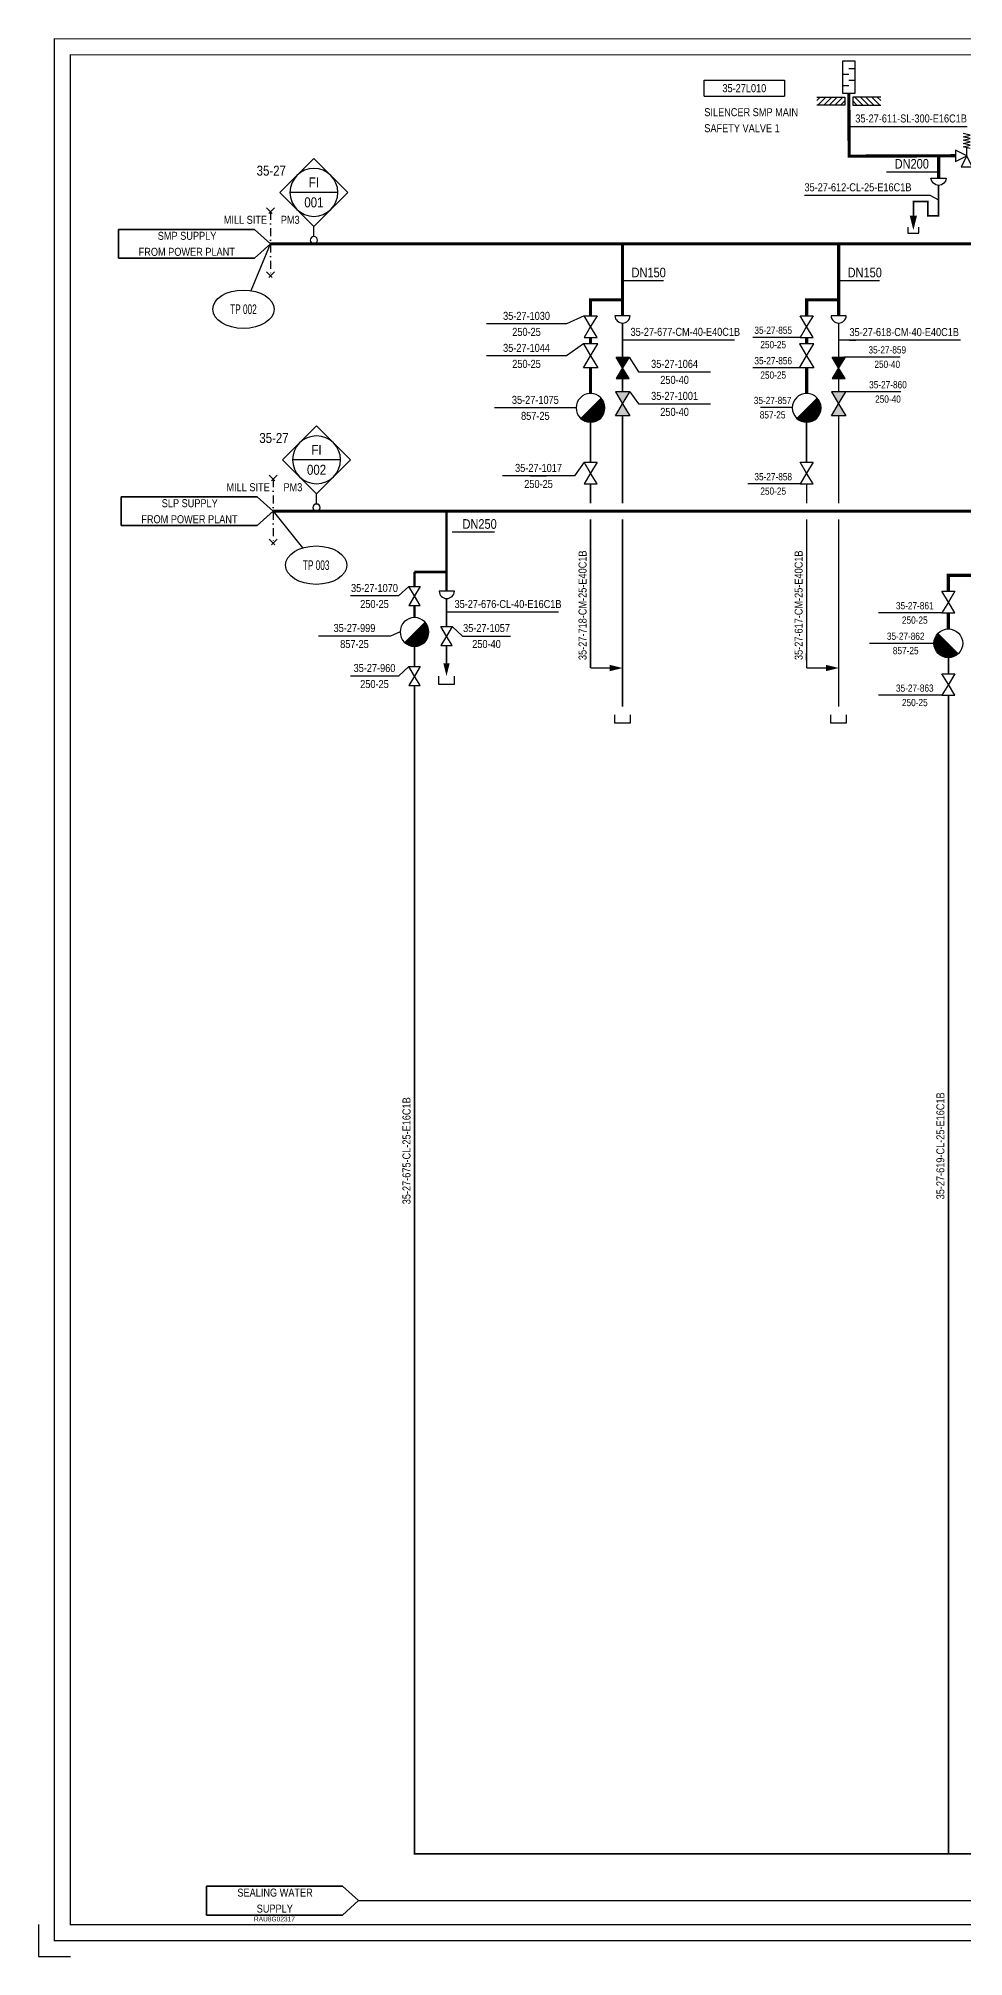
# Model space of a CAD drawing. Header units: millimetres. Extents: x -415 to 12957, y -5 to 599.
# Drawn here: x -415 to -126, y -5 to 594 of the extents above; entities that cross this region are included whole.
import ezdxf
from ezdxf.enums import TextEntityAlignment as Align

# ---------------------------------------------------------------- set-up
doc = ezdxf.new("R2010")
doc.units = ezdxf.units.MM
doc.header["$LTSCALE"] = 10
doc.header["$MEASUREMENT"] = 0
doc.linetypes.add('DASHDOT2', pattern=[0.5, 0.25, -0.125, 0, -0.125])
doc.layers.get('0').update_dxf_attribs({"linetype": 'CONTINUOUS'})
for name, color, linetype in [('KASIVENTTIILIT', 7, 'CONTINUOUS'), ('P-A-SHEET', 3, 'CONTINUOUS'), ('P-COND', 4, 'CONTINUOUS'), ('P-DELIVERY_LIMIT', 1, 'DASHDOT2'), ('P-EQUIPMENT_POS', 7, 'CONTINUOUS'), ('P-INSTRPOS_TEXTS', 7, 'CONTINUOUS'), ('P-INSTRU', 7, 'CONTINUOUS'), ('P-LINEPOS', 7, 'CONTINUOUS'), ('P-MARKBALL', 141, 'CONTINUOUS'), ('P-MASS1', 6, 'CONTINUOUS'), ('P-OTHER', 7, 'CONTINUOUS'), ('P-STEAM1', 6, 'CONTINUOUS'), ('P-SYMB', 7, 'CONTINUOUS'), ('P-TEXT', 7, 'CONTINUOUS'), ('P-VALVEPOS', 7, 'CONTINUOUS'), ('P-VENTS', 7, 'CONTINUOUS'), ('P-WATER', 3, 'CONTINUOUS'), ('VEDENEROTTIMET', 7, 'CONTINUOUS')]:
    doc.layers.add(name, color=color, linetype=linetype)
doc.styles.add('ARIAL', font='ARIALN.TTF')
doc.styles.add('ARIALN', font='ARIALN.TTF')
doc.styles.add('ROMANS', font='ARIALN.TTF')
doc.styles.get("Standard").update_dxf_attribs({"font": 'ARIALN.TTF'})

# ---------------------------------------------------------------- blocks, each defined once
blk = doc.blocks.new('PPI_0103B')
at = {"color": 0, "linetype": 'ByBlock'}
blk.add_circle((0, 0), 1.25, dxfattribs=at)
blk = doc.blocks.new('PPI_1207A')
at = {"color": 0, "linetype": 'ByBlock'}
for p, q in [((-8.5, 0), (0, 8.5)), ((0, 8.5), (8.5, 0)), ((0, -8.5), (-8.5, 0)), ((-6, 0), (6, 0)), ((8.5, 0), (0, -8.5))]:
    blk.add_line(p, q, dxfattribs=at)
blk.add_circle((0, 0), 6, dxfattribs=at)
blk = doc.blocks.new('p7a1370')
at = {"color": 0, "linetype": 'ByBlock'}
for p, q in [((1.25, 1.25), (-1.25, -1.25)), ((-1.25, 1.25), (1.25, -1.25))]:
    blk.add_line(p, q, dxfattribs=at)
blk = doc.blocks.new('*U61')
at = {"color": 0}
for points in [[(5, 4.5), (0, 0)], [(0, 0), (5, -4.5)], [(47.5, 4.5), (5, 4.5)], [(47.5, -4.5), (47.5, 4.5)], [(5, -4.5), (47.5, -4.5)]]:
    blk.add_lwpolyline(points, close=True, dxfattribs=at)
at = {"color": 7, "style": 'ARIALN'}
for tag, p in [('TEKSTI1', (26.25, 2.5)), ('TEKSTI2', (26.25, -2.5))]:
    blk.add_attdef(tag, text='', height=2.5, dxfattribs=at).set_placement(p, align=Align.MIDDLE_CENTER)
at = {"color": 1, "style": 'ARIALN'}
blk.add_attdef('KAAVIO', text='', height=1.5, dxfattribs=at).set_placement((26.25, -5), align=Align.TOP_CENTER)
blk = doc.blocks.new('PI321O01')
for p, q in [((-0.15, 0.925), (0.15, 1)), ((0.15, 0.85), (-0.15, 0.925)), ((-0.25, -0.5), (0, 0)), ((-0.15, 0.775), (0.15, 0.85)), ((0.15, 0.7), (-0.15, 0.775)), ((-0.15, 0.625), (0.15, 0.7)), ((0.15, 0.55), (-0.15, 0.625)), ((-0.15, 0.475), (0.15, 0.55)), ((0.15, 0.4), (-0.15, 0.475)), ((-0.15, 0.325), (0.15, 0.4)), ((0, 0), (0, 0.362)), ((0, 0), (0.5, 0.25)), ((0.5, -0.25), (0, 0)), ((0, 0), (0.25, -0.5)), ((0.5, 0.25), (0.5, -0.25)), ((0.25, -0.5), (-0.25, -0.5))]:
    blk.add_line(p, q)
blk = doc.blocks.new('PPI_1100A')
at = {"color": 0, "linetype": 'ByBlock'}
blk.add_line((0, 0), (2, 0), dxfattribs=at)
blk = doc.blocks.new('P7A1397')
at = {"color": 0, "linetype": 'ByBlock'}
for p, q in [((-2.7, 0), (-2.7, 2)), ((-0.9, 0), (-0.9, -2)), ((0.9, 0), (0.9, 2)), ((2.7, 0), (2.7, -2))]:
    blk.add_line(p, q, dxfattribs=at)
blk.add_lwpolyline([(5, -2), (5, 2), (-5, 2), (-5, -2)], close=True, dxfattribs=at)
blk = doc.blocks.new('ARROW')
blk.add_solid([(-2.5, -1.25), (-2.5, 1.25), (2.5, 0)])
at = {"linetype": 'Continuous', "flags": 1}
blk.add_attdef('SYM_WIDTH', (0, 0), '', height=3, dxfattribs=at)
blk = doc.blocks.new('P7A1393')
at = {"color": 0, "linetype": 'ByBlock'}
for p, q in [((-20, 2.5), (-2.5, 2.5)), ((-20, 0.3), (-17.8, 2.5)), ((-19.3, -2.5), (-14.3, 2.5)), ((-15.7, -2.5), (-10.7, 2.5)), ((-12.2, -2.5), (-7.2, 2.5)), ((-8.7, -2.5), (-3.7, 2.5)), ((-5.1, -2.5), (-2.5, 0.1)), ((-2.5, 2.5), (-2.5, -2.5)), ((20, 2.5), (2.5, 2.5)), ((2.5, 2.5), (2.5, -2.5)), ((5.1, -2.5), (2.5, 0.1)), ((8.7, -2.5), (3.7, 2.5)), ((12.2, -2.5), (7.2, 2.5)), ((15.7, -2.5), (10.7, 2.5)), ((19.3, -2.5), (14.3, 2.5)), ((20, 0.3), (17.8, 2.5)), ((-2.5, -2.5), (-20, -2.5)), ((2.5, -2.5), (20, -2.5))]:
    blk.add_line(p, q, dxfattribs=at)
blk = doc.blocks.new('PPI_1302A-25_0')
at = {"color": 0, "linetype": 'ByBlock'}
for p, q in [((0, -5), (0, 0)), ((0, 0), (25, 0)), ((25, 0), (25, -5)), ((0, -5), (25, -5))]:
    blk.add_line(p, q, dxfattribs=at)
blk = doc.blocks.new('RPALLO8')
at = {"color": 0, "linetype": 'ByBlock'}
blk.add_ellipse((0, 0), major_axis=(-0.8, 0), ratio=0.625, dxfattribs=at)
at = {"color": 0, "linetype": 'ByBlock', "style": 'ARIALN', "width": 0.75}
blk.add_attdef('A', text='', height=0.25, dxfattribs=at).set_placement((0, 0), align=Align.MIDDLE)
blk = doc.blocks.new('LPoist')
at = {"const_width": 3.75}
blk.add_lwpolyline([(1.33, 2.42, -1), (-1.33, 5.08, -5.843182)], format="xyb", dxfattribs=at)
blk.add_circle((0, 3.75), 3.75)
blk = doc.blocks.new('PPI_0900A')
at = {"color": 0, "linetype": 'ByBlock'}
blk.add_line((-2.5, 0), (2.5, 0), dxfattribs=at)
blk = doc.blocks.new('P7A1100')
at = {"color": 0, "linetype": 'ByBlock'}
for points in [[(-3, -1.8), (-3, 1.8), (0, 0)], [(3, -1.8), (3, 1.8), (0, 0)]]:
    blk.add_lwpolyline(points, close=True, dxfattribs=at)
blk = doc.blocks.new('PRO66DD')
h = blk.add_hatch(color=0)
h.paths.add_polyline_path([(-3, 1.8), (-3, -1.8), (0, 0)])
h.paths.add_polyline_path([(3, -1.8), (3, 1.8), (0, 0)])
at = {"layer": 'P-VENTS', "color": 0, "linetype": 'Continuous'}
for points in [[(-3, -1.8), (-3, 1.8), (0, 0)], [(3, -1.8), (3, 1.8), (0, 0)]]:
    blk.add_lwpolyline(points, close=True, dxfattribs=at)
blk = doc.blocks.new('PRE76F7')
h = blk.add_hatch(color=0)
h.dxf.hatch_style = 1
h.paths.add_polyline_path([(-3, -1.8), (-3, 1.8), (0, 0)])
h.paths.add_polyline_path([(3, -1.8), (3, 1.8), (0, 0)])
at = {"layer": 'P-VENTS', "color": 0, "linetype": 'Continuous'}
for points in [[(-3, -1.8), (-3, 1.8), (0, 0)], [(3, -1.8), (3, 1.8), (0, 0)]]:
    blk.add_lwpolyline(points, close=True, dxfattribs=at)
blk = doc.blocks.new('P7A1305')
at = {"color": 0, "linetype": 'ByBlock'}
blk.add_solid([(-4, -1), (-4, 1), (0, 0)], dxfattribs=at)

msp = doc.modelspace()

# ---------------------------------------------------------------- linework, layer by layer
at = {"layer": 'P-A-SHEET', "color": 7, "const_width": 0.35}
for points in [[(-410, 0), (12952.06, 0), (12952.06, 594), (-410, 594)], [(-405, 5), (12947.06, 5), (12947.06, 589), (-405, 589)]]:
    msp.add_lwpolyline(points, close=True, dxfattribs=at)
at = {"layer": 'P-A-SHEET', "color": 7}
msp.add_lwpolyline([(-415, 5), (-415, -5), (-405, -5)], dxfattribs=at)
at = {"layer": 'P-COND', "linetype": 'Continuous'}
msp.add_lwpolyline([(-133.77, 548.25, 0.5, 0.5, 0), (-133.77, 538.75, 0.5, 0.5, 0), (-137.15, 538.75, 0.5, 0.5, 0), (-137.15, 543.25, 0.5, 0.5, 0), (-141.65, 543.25, 0.5, 0.5, 0), (-141.65, 536.5, 0, 0, 0)], format="xyseb", dxfattribs=at)
at = {"layer": 'P-COND', "linetype": 'Continuous', "const_width": 0.5}
for points in [[(-232.5, 505.26), (-232.5, 494.63)], [(-165, 505.26), (-165, 494.63)], [(-242.5, 461.76), (-242.5, 474.26)], [(-175, 461.76), (-175, 474.26)], [(-242.49, 455.01), (-242.49, 448.97)], [(-174.99, 455.01), (-174.99, 448.97)], [(-242.49, 443.97), (-242.49, 397.5)], [(-174.99, 443.97), (-174.99, 397.5)], [(-287.5, 419.22), (-287.5, 410.5)], [(-297.5, 398), (-297.5, 404.26)], [(-287.5, 404.5), (-287.5, 399)], [(-242.5, 397.5), (-236.5, 397.5)], [(-175, 397.5), (-169, 397.5)], [(-130.72, 400.72), (-130.72, 395.72)], [(-130.72, 27.09), (-297.5, 27.09), (-297.5, 392)], [(-130.72, 388.97), (-130.72, 27.09)]]:
    msp.add_lwpolyline(points, dxfattribs=at)
at = {"layer": 'P-COND', "const_width": 0.5}
for points in [[(-232.5, 487.88), (-232.5, 483.75)], [(-165, 487.88), (-165, 483.75)], [(-232.5, 476.25), (-232.5, 448.98)], [(-165, 476.25), (-165, 448.97)], [(-232.5, 443.98), (-232.5, 385.38)], [(-165, 443.97), (-165, 385.38)], [(-130.72, 27.08), (2740, 27.14), (2755, 27.14), (5492.84, 27.23), (5492.84, 295), (6065.89, 295), (6065.89, 213.23)]]:
    msp.add_lwpolyline(points, dxfattribs=at)
at = {"layer": 'P-DELIVERY_LIMIT'}
for points in [[(-342.5, 540), (-342.5, 520)], [(-341.66, 456.48), (-341.66, 436.48)]]:
    msp.add_lwpolyline(points, dxfattribs=at)
at = {"layer": 'P-INSTRU', "linetype": 'Continuous'}
for points in [[(-328.93, 532.25), (-328.93, 535.45)], [(-328.1, 448.73), (-328.1, 451.93)]]:
    msp.add_lwpolyline(points, dxfattribs=at)
at = {"layer": 'P-LINEPOS'}
for points in [[(-175.68, 545.16), (-136.49, 545.16), (-133.77, 543.79)], [(-232.5, 500), (-197.5, 500)], [(-126.91, 499.94), (-165, 499.94)], [(-287.5, 415), (-252.5, 415)], [(-242.5, 400), (-242.5, 402.5)], [(-297.5, 230), (-297.5, 232.5)]]:
    msp.add_lwpolyline(points, dxfattribs=at)
at = {"layer": 'P-MARKBALL'}
for points in [[(-348.53, 515.38), (-342.5, 530)], [(-341.66, 446.48), (-332.5, 435)]]:
    msp.add_lwpolyline(points, dxfattribs=at)
at = {"layer": 'P-MASS1', "const_width": 0.8}
for points in [[(-287.5, 446.48), (-287.5, 427.5), (-297.5, 427.5)], [(-297.5, 427.5), (-297.5, 423)], [(-287.5, 427.5), (-287.5, 421.47)], [(-297.5, 417), (-297.5, 413.26)]]:
    msp.add_lwpolyline(points, dxfattribs=at)
at = {"layer": 'P-OTHER'}
for points in [[(-161.79, 566.66), (-124.82, 566.66)], [(-150, 552.5), (-133.77, 552.5)], [(-143.37, 535.2), (-143.37, 533.3), (-139.92, 533.3), (-139.92, 535.2)], [(-232.19, 518.53), (-219.69, 518.53)], [(-164.69, 518.53), (-152.19, 518.53)], [(-285.72, 440), (-272.5, 440)], [(-290, 395), (-290, 392.5), (-285, 392.5), (-285, 395)]]:
    msp.add_lwpolyline(points, dxfattribs=at)
at = {"layer": 'P-STEAM1', "linetype": 'Continuous'}
for points in [[(-128.5, 557.51, 1, 1, 0), (-161.7, 557.38, 1, 1, 0), (-161.83, 577.09, 0, 0, 0)], [(-242.5, 507.51, 1, 1, 0), (-242.5, 512.51, 1, 1, 0), (-232.5, 512.51, 0, 0, 0)], [(-175, 507.51, 1, 1, 0), (-175, 512.51, 1, 1, 0), (-165, 512.51, 0, 0, 0)], [(-130.72, 421.47, 1, 1, 0), (-130.72, 426.47, 1, 1, 0), (-120.72, 426.47, 0, 0, 0)]]:
    msp.add_lwpolyline(points, format="xyseb", dxfattribs=at)
at = {"layer": 'P-STEAM1', "linetype": 'Continuous', "const_width": 1}
for points in [[(-133.78, 557.5), (-133.77, 550.5)], [(-342.5, 530), (233.75, 530)], [(-232.5, 530), (-232.5, 507.51)], [(-165, 530), (-165, 507.51)], [(-242.5, 498.75), (-242.5, 500.76)], [(-175, 498.75), (-175, 500.76)], [(-242.5, 483.26), (-242.5, 491.25)], [(-175, 483.26), (-175, 491.25)], [(318.75, 446.47), (-341.71, 446.48)], [(-130.72, 409.72), (-130.72, 414.72)]]:
    msp.add_lwpolyline(points, dxfattribs=at)
at = {"layer": 'P-VALVEPOS'}
for points in [[(-244.52, 507.51), (-250, 505), (-275, 505)], [(-244.75, 498.75), (-250, 495), (-275, 495)], [(-176.69, 500.76), (-191.79, 500.76)], [(-230.47, 494.63), (-227.5, 490), (-205, 490)], [(-145.81, 494.63), (-163.41, 494.63)], [(-176.69, 491.25), (-191.79, 491.25)], [(-230.25, 483.75), (-227.5, 480), (-205, 480)], [(-145.59, 483.75), (-163.19, 483.75)], [(-247, 478.76), (-272.5, 478.76)], [(-179.33, 478.83), (-189.43, 478.83)], [(-244.51, 461.76), (-247.5, 457.5), (-270, 457.5)], [(-177.01, 455.01), (-193.4, 455.01)], [(-299.3, 423), (-302.5, 420), (-317.5, 420)], [(-132.41, 414.72), (-152.51, 414.72)], [(-302, 408.76), (-305, 407.5), (-327.5, 407.5)], [(-285.7, 410.5), (-282.5, 407.5), (-267.5, 407.5)], [(-135.25, 405.19), (-155.35, 405.19)], [(-299.3, 398), (-302.5, 395), (-317.5, 395)], [(-132.41, 388.97), (-152.51, 388.97)], [(-235, 382.88), (-235, 380.38), (-230, 380.38), (-230, 382.88)], [(-167.5, 382.88), (-167.5, 380.38), (-162.5, 380.38), (-162.5, 382.88)]]:
    msp.add_lwpolyline(points, dxfattribs=at)
at = {"layer": 'P-WATER', "const_width": 0.35}
msp.add_lwpolyline([(-315, 12.5), (6789.82, 12.5)], dxfattribs=at)
at = {"layer": 'VEDENEROTTIMET'}
msp.add_lwpolyline([(-136.15, 550.5), (-131.39, 550.5, -0.944067)], format="xyb", close=True, dxfattribs=at)
for points in [[(-230.12, 507.51), (-234.88, 507.51)], [(-162.62, 507.51), (-167.38, 507.51)], [(-285.04, 421.47), (-289.81, 421.47)]]:
    msp.add_lwpolyline(points, dxfattribs=at)
for centre in [(-232.5, 507.64), (-165, 507.64), (-287.42, 421.61)]:
    msp.add_arc(centre, 2.39, 183.29599, 356.70401, dxfattribs=at)

# ---------------------------------------------------------------- block references
at = {"layer": 'KASIVENTTIILIT', "xscale": -7, "yscale": 7, "zscale": 7}
msp.add_blockref('PI321O01', (-125, 557.5), dxfattribs=at)
at = {"layer": 'P-COND', "linetype": 'Continuous', "xscale": -0.900000000000091, "yscale": 0.900000000000091, "zscale": 0.9, "rotation": 89.99999999999991}
msp.add_blockref('ARROW', (-141.65, 536.5), dxfattribs=at)
at = {"layer": 'P-DELIVERY_LIMIT', "xscale": -1}
for p in [(-342.5, 540), (-342.5, 520), (-341.66, 456.48), (-341.66, 436.48)]:
    msp.add_blockref('p7a1370', p, dxfattribs=at)
at = {"layer": 'P-EQUIPMENT_POS', "color": 140}
msp.add_blockref('PPI_1302A-25_0', (-206.96, 581.12), dxfattribs=at)
at = {"layer": 'P-INSTRU', "color": 140}
for name, p, xscale, yscale, zscale in [('PPI_1207A', (-328.93, 546.06), -1.2478, 1.2478, 1.2478), ('PPI_0103B', (-328.93, 531.13), -0.899999999999636, 0.899999999999636, 0.899999999999636), ('PPI_1207A', (-328.1, 462.53), -1.2478, 1.2478, 1.2478), ('PPI_0103B', (-328.1, 447.6), -0.899999999999636, 0.899999999999636, 0.899999999999636)]:
    msp.add_blockref(name, p, dxfattribs=dict(at, xscale=xscale, yscale=yscale, zscale=zscale))
at = {"layer": 'P-LINEPOS', "color": 140}
for p in [(-159.79, 566.66), (-175.68, 545.16), (-230, 500), (-161.63, 499.94), (-285, 415)]:
    msp.add_blockref('PPI_1100A', p, dxfattribs=at)
at = {"layer": 'P-LINEPOS', "color": 140, "rotation": 90}
for p in [(-242.5, 400), (-175, 400), (-297.5, 230), (-130.72, 231.53)]:
    msp.add_blockref('PPI_1100A', p, dxfattribs=at)
at = {"layer": 'P-MARKBALL', "color": 140, "xscale": 12, "yscale": 12, "zscale": 12}
for p, values in [((-350.93, 509.57), {'A': 'TP 002'}), ((-328.22, 429.63), {'A': 'TP 003'})]:
    msp.add_blockref('RPALLO8', p, dxfattribs=at).add_auto_attribs(values)
at = {"layer": 'P-OTHER'}
ref = msp.add_blockref('*U61', (-342.5, 530), dxfattribs=dict(at, xscale=-1))
ref.add_attrib('TEKSTI1', 'SMP SUPPLY', dxfattribs={"layer": '0', "color": 7, "height": 2.5, "style": 'ARIALN'}).set_placement((-368.55, 532.5), align=Align.MIDDLE_CENTER)
ref.add_attrib('TEKSTI2', 'FROM POWER PLANT', dxfattribs={"layer": '0', "color": 7, "height": 2.5, "style": 'ARIALN'}).set_placement((-368.64, 527.5), align=Align.MIDDLE_CENTER)
ref = msp.add_blockref('*U61', (-341.66, 446.48), dxfattribs=dict(at, xscale=-1))
ref.add_attrib('TEKSTI1', 'SLP SUPPLY', dxfattribs={"layer": '0', "color": 7, "height": 2.5, "style": 'ARIALN'}).set_placement((-367.71, 448.98), align=Align.MIDDLE_CENTER)
ref.add_attrib('TEKSTI2', 'FROM POWER PLANT', dxfattribs={"layer": '0', "color": 7, "height": 2.5, "style": 'ARIALN'}).set_placement((-367.81, 443.98), align=Align.MIDDLE_CENTER)
ref = msp.add_blockref('*U61', (-315, 12.5), dxfattribs=dict(at, xscale=-1))
ref.add_attrib('TEKSTI1', 'SEALING WATER', dxfattribs={"layer": '0', "color": 7, "height": 2.5, "style": 'ARIALN'}).set_placement((-341.05, 15), align=Align.MIDDLE_CENTER)
ref.add_attrib('TEKSTI2', 'SUPPLY', dxfattribs={"layer": '0', "color": 7, "height": 2.5, "style": 'ARIALN'}).set_placement((-341.14, 10), align=Align.MIDDLE_CENTER)
ref.add_attrib('KAAVIO', 'RAU8G02317', dxfattribs={"layer": '0', "color": 1, "height": 1.5, "style": 'ARIALN'}).set_placement((-341.25, 7.5), align=Align.TOP_CENTER)
at = {"layer": 'P-SYMB', "rotation": 270}
for name, p in [('P7A1397', (-161.83, 582.03)), ('P7A1305', (-287.5, 395))]:
    msp.add_blockref(name, p, dxfattribs=at)
at = {"layer": 'P-SYMB'}
for name, p, xscale, yscale, zscale in [('P7A1393', (-161.82, 574.57), 0.5, 0.5, 0.5), ('LPoist', (-242.5, 474.26), -1.199999999999818, 1.199999999999818, 1.199999999999818), ('LPoist', (-175, 474.26), -1.199999999999818, 1.199999999999818, 1.199999999999818), ('LPoist', (-297.5, 404.26), -1.199999999999818, 1.199999999999818, 1.199999999999818), ('LPoist', (-130.72, 400.72), 1.200000000000728, 1.200000000000728, 1.200000000000728)]:
    msp.add_blockref(name, p, dxfattribs=dict(at, xscale=xscale, yscale=yscale, zscale=zscale))
for p in [(-232.5, 397.5), (-165, 397.5)]:
    msp.add_blockref('P7A1305', p, dxfattribs=at)
at = {"layer": 'P-VALVEPOS', "color": 140, "rotation": 180}
for p in [(-262.5, 505), (-262.5, 495), (-259.75, 478.76), (-310, 420), (-316.25, 407.5), (-310, 395)]:
    msp.add_blockref('PPI_0900A', p, dxfattribs=at)
at = {"layer": 'P-VALVEPOS', "color": 140, "xscale": -0.9, "yscale": 0.9, "zscale": 0.9}
for p in [(-185.44, 500.76), (-152.31, 494.63), (-185.44, 491.25), (-152.09, 483.75), (-185.63, 478.83), (-185.44, 455.01), (-141.21, 414.72), (-144.05, 405.19), (-141.21, 388.97)]:
    msp.add_blockref('PPI_0900A', p, dxfattribs=at)
at = {"layer": 'P-VALVEPOS', "color": 140}
for p in [(-216.25, 490), (-216.25, 480), (-258.75, 457.5), (-275, 407.5)]:
    msp.add_blockref('PPI_0900A', p, dxfattribs=at)
at = {"layer": 'P-VENTS'}
for name, p, xscale, yscale, zscale, rotation in [('P7A1100', (-242.5, 504.13), 1.125, 1.125, 1.125, 270), ('P7A1100', (-175, 504.13), 1.125, 1.125, 1.125, 270), ('P7A1100', (-242.5, 495), 1.25, 1.25, 1.25, 90), ('P7A1100', (-175, 495), 1.25, 1.25, 1.25, 90), ('PRO66DD', (-232.5, 491.26), 1.125000000000022, 1.125000000000022, 1.125000000000022, 270), ('PRO66DD', (-165, 491.26), 1.125000000000022, 1.125000000000022, 1.125000000000022, 270), ('PRE76F7', (-232.5, 480), 1.25, 1.25, 1.25, 90), ('PRE76F7', (-165, 480), 1.25, 1.25, 1.25, 90), ('P7A1100', (-242.49, 458.38), 1.125, 1.125, 1.125, 270), ('P7A1100', (-174.99, 458.38), 1.125, 1.125, 1.125, 270), ('P7A1100', (-130.72, 418.1), 1.125, 1.125, 1.125, 270), ('P7A1100', (-130.72, 392.35), 1.125, 1.125, 1.125, 270)]:
    msp.add_blockref(name, p, dxfattribs=dict(at, xscale=xscale, yscale=yscale, zscale=zscale, rotation=rotation))
at = {"layer": 'P-VENTS', "rotation": 270}
for p in [(-297.5, 420), (-287.5, 407.5), (-297.5, 395)]:
    msp.add_blockref('P7A1100', p, dxfattribs=at)

# ---------------------------------------------------------------- texts
at = {"layer": 'P-EQUIPMENT_POS', "color": 140, "style": 'ARIAL'}
msp.add_text('35-27L010', height=2.5, dxfattribs=at).set_placement((-194.46, 578.62), align=Align.MIDDLE)
for s, p in [('SILENCER SMP MAIN ', (-206.96, 571.12)), ('SAFETY VALVE 1', (-206.96, 566.12))]:
    msp.add_text(s, height=2.5, dxfattribs=at).set_placement(p, align=Align.MIDDLE_LEFT)
at = {"layer": 'P-INSTRPOS_TEXTS', "style": 'ARIAL'}
for p in [(-337.67, 551.3), (-336.83, 467.78)]:
    msp.add_text('35-27', height=3.119, dxfattribs=at).set_placement(p, align=Align.RIGHT)
for s, p in [('FI', (-328.93, 549.18)), ('001', (-328.93, 542.94)), ('FI', (-328.1, 465.65)), ('002', (-328.1, 459.42))]:
    msp.add_text(s, height=3.119, dxfattribs=at).set_placement(p, align=Align.MIDDLE)
at = {"layer": 'P-LINEPOS', "color": 140, "style": 'ARIAL'}
for s, p in [('35-27-611-SL-300-E16C1B', (-159.79, 569.16)), ('35-27-612-CL-25-E16C1B', (-175.68, 547.66)), ('35-27-677-CM-40-E40C1B', (-230, 502.5)), ('35-27-618-CM-40-E40C1B', (-161.63, 502.44)), ('35-27-676-CL-40-E16C1B', (-285, 417.5))]:
    msp.add_text(s, height=2.5, dxfattribs=at).set_placement(p, align=Align.MIDDLE_LEFT)
for s, p in [('35-27-718-CM-25-E40C1B', (-245, 400)), ('35-27-617-CM-25-E40C1B', (-177.5, 400)), ('35-27-619-CL-25-E16C1B', (-133.22, 231.53)), ('35-27-675-CL-25-E16C1B', (-300, 230))]:
    msp.add_text(s, height=2.5, rotation=90, dxfattribs=at).set_placement(p, align=Align.MIDDLE_LEFT)
at = {"layer": 'P-TEXT'}
for s, height, style, p in [('DN200', 3, 'ARIALN', (-147.5, 555)), ('MILL SITE', 2.5, 'ROMANS', (-357.08, 537.5)), ('PM3', 2.5, 'ROMANS', (-339.26, 537.5)), ('DN150', 3, 'ARIALN', (-229.69, 521.03)), ('DN150', 3, 'ARIALN', (-162.19, 521.03)), ('MILL SITE', 2.5, 'ROMANS', (-356.24, 453.98)), ('PM3', 2.5, 'ROMANS', (-338.43, 453.98)), ('DN250', 3, 'ARIALN', (-282.5, 442.5))]:
    msp.add_text(s, height=height, dxfattribs=dict(at, style=style)).set_placement(p, align=Align.MIDDLE_LEFT)
at = {"layer": 'P-VALVEPOS', "color": 140, "style": 'ARIAL'}
for s, height, p in [('35-27-1030', 2.5, (-262.5, 507.5)), ('250-25', 2.5, (-262.5, 502.5)), ('35-27-855', 2.25, (-185.44, 503.01)), ('35-27-1044', 2.5, (-262.5, 497.5)), ('250-25', 2.25, (-185.44, 498.51)), ('35-27-859', 2.25, (-149.81, 496.88)), ('250-25', 2.5, (-262.5, 492.5)), ('35-27-1064', 2.5, (-216.25, 492.5)), ('35-27-856', 2.25, (-185.44, 493.5)), ('250-40', 2.25, (-149.81, 492.38)), ('250-40', 2.5, (-216.25, 487.5)), ('250-25', 2.25, (-185.44, 489)), ('35-27-860', 2.25, (-149.59, 486)), ('35-27-1075', 2.5, (-259.75, 481.26)), ('35-27-1001', 2.5, (-216.25, 482.5)), ('35-27-857', 2.25, (-185.63, 481.08)), ('250-40', 2.25, (-149.59, 481.5)), ('857-25', 2.5, (-259.75, 476.26)), ('250-40', 2.5, (-216.25, 477.5)), ('857-25', 2.25, (-185.63, 476.58)), ('35-27-1017', 2.5, (-258.75, 460)), ('250-25', 2.5, (-258.75, 455)), ('35-27-858', 2.25, (-185.44, 457.26)), ('250-25', 2.25, (-185.44, 452.76)), ('35-27-1070', 2.5, (-310, 422.5)), ('250-25', 2.5, (-310, 417.5)), ('35-27-861', 2.25, (-141.21, 416.97)), ('250-25', 2.25, (-141.21, 412.47)), ('35-27-999', 2.5, (-316.25, 410)), ('35-27-1057', 2.5, (-275, 410)), ('35-27-862', 2.25, (-144.05, 407.44)), ('857-25', 2.5, (-316.25, 405)), ('250-40', 2.5, (-275, 405)), ('857-25', 2.25, (-144.05, 402.94)), ('35-27-960', 2.5, (-310, 397.5)), ('250-25', 2.5, (-310, 392.5)), ('35-27-863', 2.25, (-141.21, 391.22)), ('250-25', 2.25, (-141.21, 386.72))]:
    msp.add_text(s, height=height, dxfattribs=at).set_placement(p, align=Align.MIDDLE)

doc.saveas('drawing.dxf')
